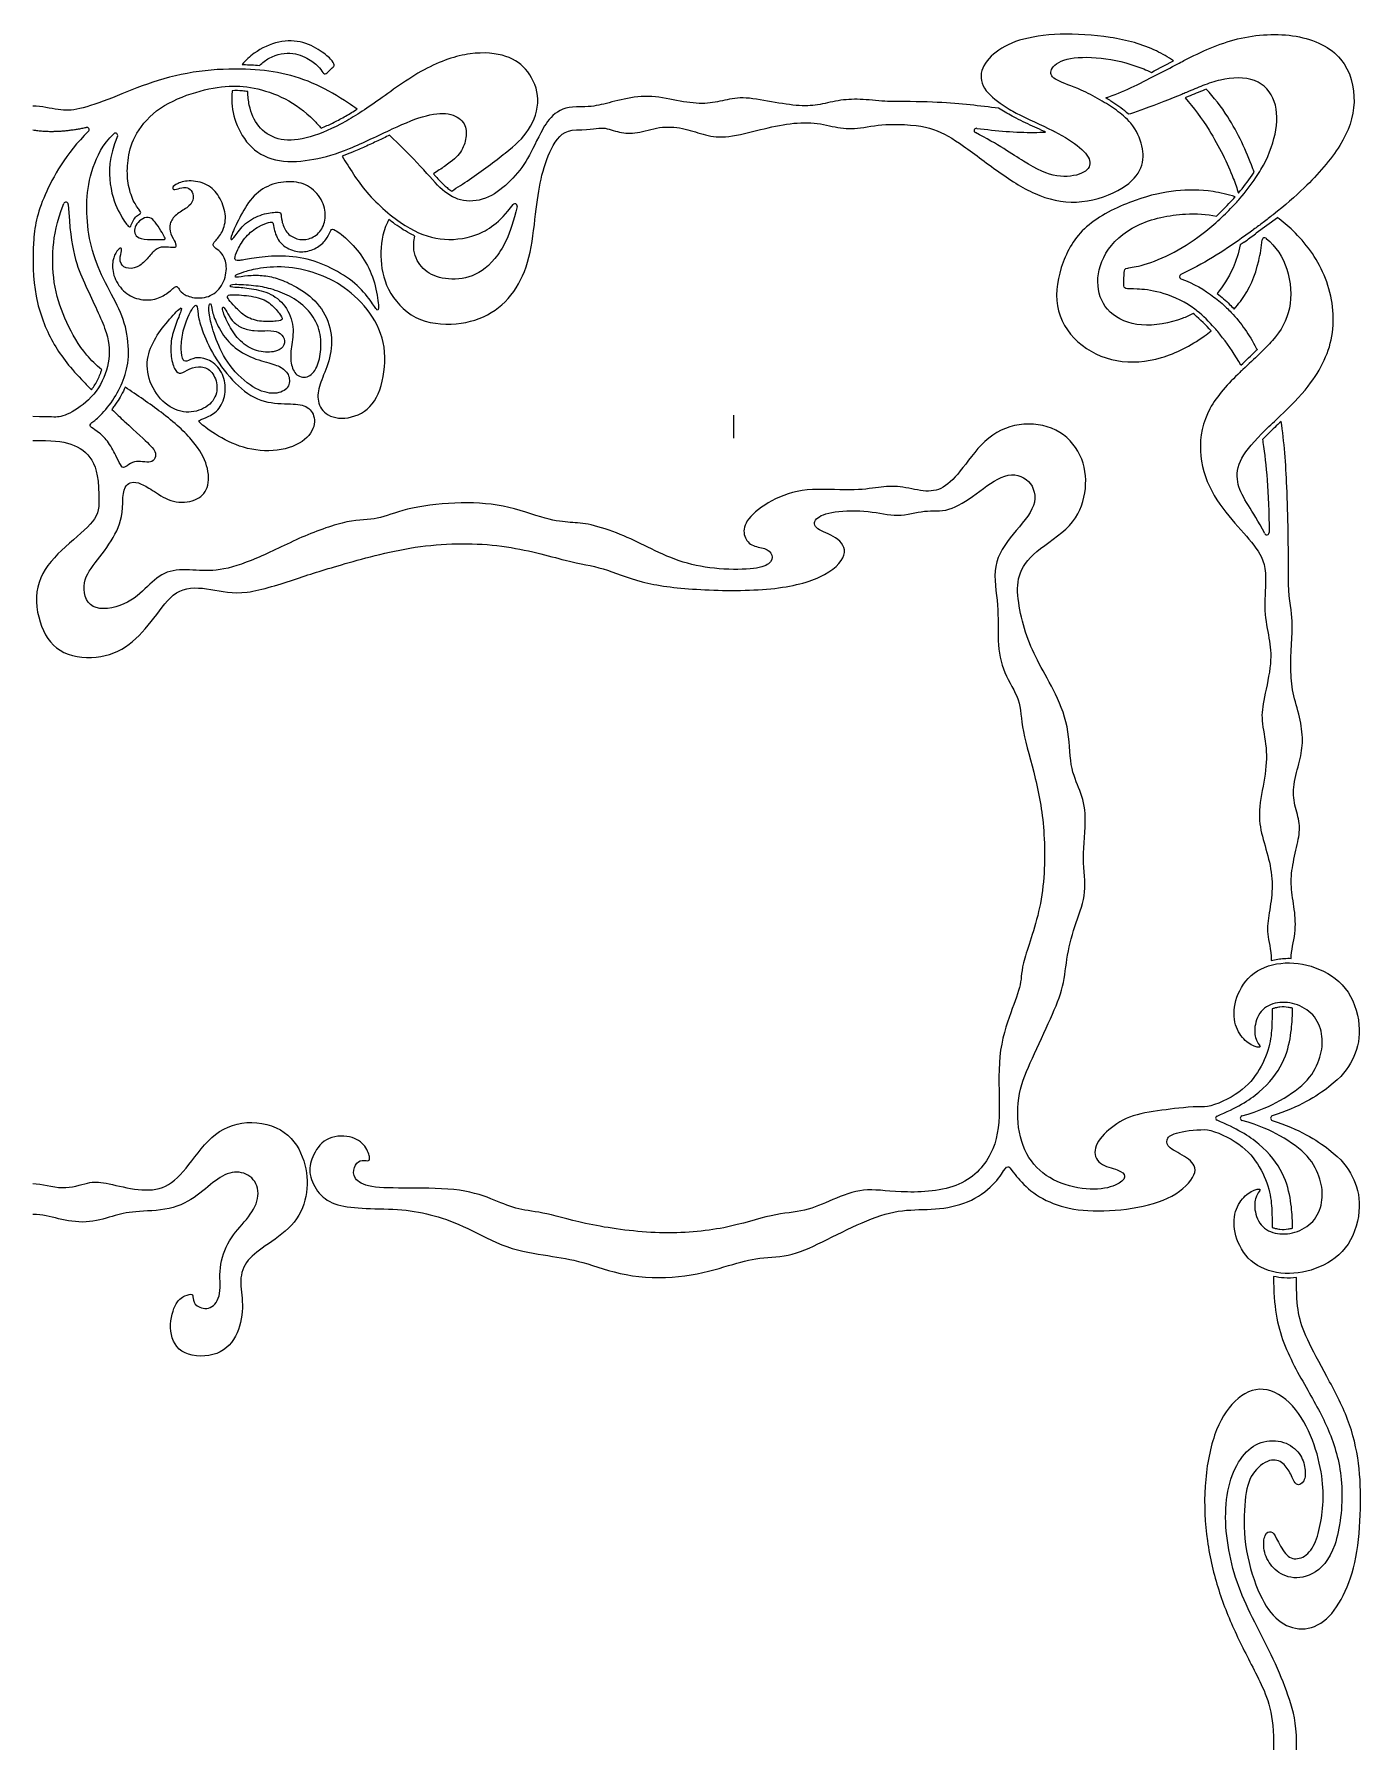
# Model space of a CAD drawing. Header units: millimetres. Extents: x -119 to 118, y -103 to 89.
# Drawn here: x -60.8 to -2.9, y 14.6 to 89.1 of the extents above; entities that cross this region are included whole.
import ezdxf

# ---------------------------------------------------------------- set-up
doc = ezdxf.new("R2010")
doc.units = ezdxf.units.MM
doc.header["$MEASUREMENT"] = 0
doc.layers.add('Layer 03', color=5, linetype='Continuous')

msp = doc.modelspace()

# ---------------------------------------------------------------- linework, layer by layer
at = {"layer": 'Layer 03'}
for p, q in [((-9.603, 86.715), (-9.681, 86.685)), ((-18.297, 85.672), (-18.668, 85.89)), ((-12.988, 85.621), (-13.079, 85.701)), ((-7.596, 82.97), (-7.511, 83.098)), ((-9.158, 81.18), (-9.058, 81.275)), ((-6.495, 81.108), (-7.415, 80.432)), ((-7.947, 80.048), (-8.114, 79.93)), ((-10.118, 76.881), (-10.177, 76.929)), ((-7.376, 75.35), (-7.418, 75.31)), ((-30.225, 71.495), (-30.225, 72.495)), ((-6.718, 46.59), (-6.724, 46.393)), ((-5.839, 46.393), (-5.839, 46.62)), ((-6.724, 37.255), (-6.718, 37.058)), ((-5.839, 37.027), (-5.839, 37.255)), ((-6.661, 34.916), (-6.661, 34.902))]:
    msp.add_line(p, q, dxfattribs=at)
for points in [[(-11.991, 87.449), (-11.867, 87.514), (-11.031, 87.953)], [(-6.874, 71.706), (-7.04, 71.541), (-7.144, 71.436)]]:
    msp.add_lwpolyline(points, dxfattribs=at)
for centre, radius, start, end in [((0.083, 62.151), 26.405, 111.7015, 113.36071), ((-16.826, 81.271), 5.801, 49.77272, 58.0975), ((-58.46, 84.951), 0.1, 314.74376, 101.73445), ((-19.631, 84.91), 0.1, 82.62945, 242.99992), ((-57.208, 84.702), 0.1, 336.72344, 132.92902), ((-14.836, 87.86), 8.736, 319.44777, 325.96352), ((-10.411, 75.355), 6.982, 70.92949, 70.9977), ((-59.366, 81.685), 0.1, 2.76754, 157.81726), ((-39.773, 81.622), 0.1, 347.20319, 143.0638), ((-16.984, 89.656), 11.536, 313.40228, 317.61187), ((-16.549, 89.28), 11.161, 318.92187, 318.96567), ((-26.914, 106.885), 32.863, 305.25138, 306.31984), ((-32.683, 114.81), 42.665, 306.25847, 306.31652), ((-7.057, 80.14), 0.1, 49.77742, 174.07816), ((-10.675, 78.541), 0.1, 114.497, 249.95252), ((-13.829, 72.357), 5.851, 40.63277, 50.64532), ((-117.998, 192.273), 160.96, 313.06369, 313.3932), ((-6.958, 67.369), 0.1, 206.40482, 0.27905), ((-9.091, 41.824), 0.1, 112.49251, 247.50749), ((-8.015, 41.824), 0.1, 106.20265, 253.79735), ((-6.692, 41.824), 0.1, 108.16707, 251.83293)]:
    msp.add_arc(centre, radius, start, end, dxfattribs=at)
for points, knots in [([(-50.923, 87.753), (-50.794, 87.879), (-50.312, 88.236), (-49.416, 88.369), (-48.639, 87.973), (-48.26, 87.634), (-48.128, 87.354), (-47.971, 87.403), (-47.781, 87.634), (-47.632, 87.725), (-47.698, 87.915), (-48.106, 88.324), (-48.99, 88.824), (-50.073, 88.874), (-51.074, 88.393), (-51.527, 87.975), (-51.671, 87.792)], [29.672257, 29.672257, 29.672257, 29.672257, 30.236923, 31.551572, 32.866221, 34.18087, 35.495519, 36.810168, 38.124816, 39.439465, 40.754114, 42.068763, 43.383412, 44.698061, 46.01271, 46.85258, 46.85258, 46.85258, 46.85258]), ([(-11.031, 87.953), (-11.268, 88.114), (-12.094, 88.598), (-13.746, 89.047), (-16.064, 89.178), (-17.862, 88.907), (-18.969, 88.287), (-19.565, 87.418), (-19.297, 86.601), (-18.576, 86.068), (-18.196, 85.844)], [107.433226, 107.433226, 107.433226, 107.433226, 108.234319, 110.11659, 111.998861, 113.881133, 115.763404, 117.645676, 119.527947, 121.030441, 121.030441, 121.030441, 121.030441]), ([(-10.847, 87.823), (-10.756, 87.871), (-9.89, 88.319), (-8.319, 89.055), (-5.567, 89.219), (-3.477, 88.213), (-2.956, 86.109), (-3.605, 84.271), (-5.075, 82.592), (-6.165, 81.647), (-6.679, 81.241)], [41.220294, 41.220294, 41.220294, 41.220294, 41.530942, 44.180959, 46.830976, 49.480993, 52.13101, 54.781028, 57.431045, 59.167046, 59.167046, 59.167046, 59.167046]), ([(-42.53, 82.273), (-42.288, 82.432), (-41.501, 82.927), (-40.073, 84.008), (-39.105, 84.85), (-38.589, 86.308), (-39.162, 87.569), (-40.054, 88.233), (-41.651, 88.396), (-43.715, 87.725), (-45.926, 86.071), (-47.369, 85.144), (-48.949, 84.484), (-50.17, 84.451), (-51.034, 85.054), (-51.354, 85.818), (-51.432, 86.41), (-51.428, 86.612)], [3.311669, 3.311669, 3.311669, 3.311669, 3.965094, 5.279743, 6.594391, 7.90904, 9.223689, 10.538338, 11.852987, 13.167636, 14.482285, 15.796933, 17.111582, 18.426231, 19.74088, 21.055529, 21.731612, 21.731612, 21.731612, 21.731612]), ([(-14.238, 86.254), (-14.508, 86.411), (-15.195, 86.768), (-16.255, 87.11), (-16.505, 87.485), (-15.982, 88.063), (-14.442, 88.169), (-13.023, 87.88), (-12.216, 87.559), (-11.991, 87.449)], [96.043494, 96.043494, 96.043494, 96.043494, 97.199269, 98.89559, 100.59191, 102.288231, 103.984552, 105.680872, 106.34797, 106.34797, 106.34797, 106.34797]), ([(-46.662, 85.847), (-46.79, 85.937), (-47.374, 86.333), (-48.403, 86.963), (-49.953, 87.454), (-51.425, 87.628), (-53.573, 87.565), (-55.632, 87.063), (-57.382, 86.306), (-58.889, 85.789), (-59.629, 85.771), (-60.438, 85.979), (-60.809, 85.979)], [555.765636, 555.765636, 555.765636, 555.765636, 556.197978, 557.767299, 559.33662, 560.905941, 562.475262, 564.044583, 565.613904, 567.183225, 568.752546, 570.321867, 570.321867, 570.321867, 570.321867]), ([(-51.671, 87.792), (-51.655, 87.792), (-51.405, 87.786), (-51.155, 87.774), (-50.923, 87.753)], [46.85258, 46.85258, 46.85258, 46.85258, 46.9017664, 47.6023913, 47.6023913, 47.6023913, 47.6023913]), ([(-13.985, 86.337), (-13.62, 86.461), (-12.919, 86.749), (-12.151, 87.14), (-11.774, 87.337)], [37.509608, 37.509608, 37.509608, 37.509608, 38.880925, 40.167657, 40.167657, 40.167657, 40.167657]), ([(-7.43, 82.859), (-7.353, 82.974), (-6.961, 83.598), (-6.499, 84.772), (-6.482, 86.253), (-7.359, 87.277), (-8.773, 87.213), (-9.497, 86.971), (-9.753, 86.871)], [25.185675, 25.185675, 25.185675, 25.185675, 25.574627, 27.279602, 28.984577, 30.689553, 32.394528, 33.297242, 33.297242, 33.297242, 33.297242]), ([(-57.116, 84.662), (-57.507, 83.754), (-57.507, 82.362), (-57.005, 81.202), (-56.59, 80.626), (-56.522, 80.772), (-56.421, 81.053), (-56.236, 81.227), (-56.067, 81.295), (-56.146, 81.418), (-56.483, 81.885), (-56.702, 82.711), (-56.696, 83.582), (-56.463, 84.621), (-55.528, 85.85), (-53.882, 86.591), (-52.351, 86.893), (-51.208, 86.837), (-49.765, 86.361), (-48.84, 85.685), (-48.334, 85.141), (-48.227, 85.019)], [530.891891, 530.891891, 530.891891, 530.891891, 532.010397, 533.283112, 534.555828, 535.828544, 537.101259, 538.373975, 539.646691, 540.919406, 542.192122, 543.464838, 544.737553, 546.010269, 547.282984, 548.5557, 549.828416, 551.101131, 552.373847, 553.646563, 553.991648, 553.991648, 553.991648, 553.991648]), ([(-52.114, 86.652), (-52.124, 86.564), (-52.155, 86.103), (-52.035, 85.291), (-51.356, 84.081), (-50.095, 83.477), (-48.537, 83.614), (-47.093, 84.03), (-45.025, 85.052), (-43.58, 85.654), (-42.486, 85.7), (-41.902, 85.225), (-41.866, 84.614), (-42.094, 83.947), (-42.551, 83.541), (-43.151, 83.142), (-43.328, 83.02)], [-14.373705, -14.373705, -14.373705, -14.373705, -14.062114, -12.747465, -11.432816, -10.118167, -8.803518, -7.48887, -6.174221, -4.859572, -3.544923, -2.230274, -0.915625, 0.399024, 1.713672, 2.21531, 2.21531, 2.21531, 2.21531]), ([(-51.428, 86.612), (-51.506, 86.624), (-51.733, 86.652), (-51.963, 86.657), (-52.114, 86.652)], [21.7316119, 21.7316119, 21.7316119, 21.7316119, 21.9677003, 22.4195784, 22.4195784, 22.4195784, 22.4195784]), ([(-10.672, 86.489), (-11.159, 86.286), (-11.901, 85.991), (-12.765, 85.695), (-12.988, 85.621)], [34.314681, 34.314681, 34.314681, 34.314681, 35.804478, 36.308227, 36.308227, 36.308227, 36.308227]), ([(-9.753, 86.871), (-9.981, 86.783), (-10.275, 86.656), (-10.601, 86.519), (-10.672, 86.489)], [33.297242, 33.297242, 33.297242, 33.297242, 34.099503, 34.314681, 34.314681, 34.314681, 34.314681]), ([(-7.511, 83.098), (-7.533, 83.159), (-7.809, 83.919), (-8.476, 85.372), (-9.27, 86.361), (-9.603, 86.715)], [33.962052, 33.962052, 33.962052, 33.962052, 34.129177, 36.011448, 37.268255, 37.268255, 37.268255, 37.268255]), ([(-48.227, 85.019), (-48.06, 85.087), (-47.72, 85.239), (-47.215, 85.505), (-46.864, 85.718), (-46.679, 85.836), (-46.662, 85.847)], [553.991648, 553.991648, 553.991648, 553.991648, 554.534815, 555.106812, 555.703852, 555.765636, 555.765636, 555.765636, 555.765636]), ([(-37.086, 85.943), (-38.015, 85.943), (-38.735, 84.711), (-39.25, 83.51), (-40.048, 82.595), (-41.03, 81.847), (-42.195, 81.783), (-43.042, 82.348), (-43.841, 83.33), (-44.826, 84.317), (-45.248, 84.705)], [156.433377, 156.433377, 156.433377, 156.433377, 158.002698, 159.572019, 161.14134, 162.710661, 164.279982, 165.849302, 167.418623, 168.644326, 168.644326, 168.644326, 168.644326]), ([(-18.668, 85.89), (-19.072, 85.933), (-20.297, 86.093), (-21.701, 86.183), (-23.41, 86.183)], [138.55569, 138.55569, 138.55569, 138.55569, 139.884017, 142.534034, 142.534034, 142.534034, 142.534034]), ([(-18.196, 85.844), (-18.1, 85.788), (-17.505, 85.456), (-16.769, 85.15), (-16.253, 84.887), (-16.226, 84.873)], [121.030441, 121.030441, 121.030441, 121.030441, 121.410218, 123.29249, 123.399589, 123.399589, 123.399589, 123.399589]), ([(-13.21, 85.55), (-13.407, 85.72), (-13.745, 85.956), (-14.112, 86.181), (-14.238, 86.254)], [94.441213, 94.441213, 94.441213, 94.441213, 95.502948, 96.043494, 96.043494, 96.043494, 96.043494]), ([(-10.525, 86.334), (-10.147, 85.921), (-9.298, 84.75), (-8.561, 83.254), (-8.259, 82.391), (-8.198, 82.18)], [38.285132, 38.285132, 38.285132, 38.285132, 39.507594, 41.203915, 41.758734, 41.758734, 41.758734, 41.758734]), ([(-45.278, 81.035), (-45.3, 80.993), (-45.569, 80.454), (-45.694, 79.435), (-45.454, 77.987), (-44.224, 76.555), (-42.273, 76.37), (-40.729, 76.865), (-39.633, 77.982), (-39.051, 79.516), (-38.845, 81.599), (-38.637, 82.954), (-38.157, 84.352), (-37.605, 84.943), (-37.086, 84.943)], [49.904364, 49.904364, 49.904364, 49.904364, 50.017246, 51.331895, 52.646543, 53.961192, 55.275841, 56.59049, 57.905139, 59.219788, 60.534437, 61.849085, 63.163734, 64.478383, 64.478383, 64.478383, 64.478383]), ([(-23.41, 85.183), (-22.45, 85.183), (-21.452, 85.048), (-20.292, 84.34), (-18.521, 82.976), (-16.896, 81.957), (-15.046, 81.638), (-13.086, 82.356), (-12.336, 83.293), (-12.329, 84.222), (-12.699, 85.056), (-13.093, 85.448), (-13.21, 85.55)], [78.539742, 78.539742, 78.539742, 78.539742, 80.236062, 81.932383, 83.628704, 85.325024, 87.021345, 88.717666, 90.413986, 92.110307, 93.806628, 94.441213, 94.441213, 94.441213, 94.441213]), ([(-19.618, 85.009), (-18.774, 84.9), (-17.683, 84.811), (-16.781, 84.836), (-16.619, 84.845)], [134.581499, 134.581499, 134.581499, 134.581499, 135.943797, 136.253946, 136.253946, 136.253946, 136.253946]), ([(-16.619, 84.845), (-16.672, 84.87), (-16.859, 84.958), (-17.319, 85.17), (-17.831, 85.41), (-18.196, 85.612), (-18.297, 85.672)], [136.253946, 136.253946, 136.253946, 136.253946, 136.429961, 136.873299, 137.77418, 138.125275, 138.125275, 138.125275, 138.125275]), ([(-58.389, 84.88), (-59.378, 83.9), (-60.548, 81.788), (-60.839, 80.156), (-60.796, 77.593), (-59.982, 75.59), (-59.167, 74.533), (-58.41, 73.76), (-58.256, 73.606)], [64.43345, 64.43345, 64.43345, 64.43345, 65.53909, 66.738372, 67.937654, 69.136937, 70.336219, 70.628099, 70.628099, 70.628099, 70.628099]), ([(-57.37, 72.748), (-57.177, 72.565), (-56.377, 71.818), (-55.587, 71.105), (-55.429, 70.856), (-55.481, 70.529), (-55.734, 70.414), (-56.125, 70.485), (-56.47, 70.47), (-56.785, 70.206), (-56.948, 70.201), (-57.126, 70.617), (-57.507, 71.338), (-57.913, 71.745), (-58.304, 71.973), (-58.355, 72.105), (-57.984, 72.329), (-57.287, 73.129), (-56.834, 74.014), (-56.583, 74.981), (-56.704, 76.392), (-57.252, 77.56), (-58.032, 78.981), (-58.414, 80.358), (-58.501, 81.897), (-58.306, 83.134), (-57.776, 84.311), (-57.276, 84.775)], [501.678996, 501.678996, 501.678996, 501.678996, 502.042126, 503.241409, 504.440691, 505.639973, 506.839256, 508.038538, 509.23782, 510.437103, 511.636385, 512.835667, 514.03495, 515.234232, 516.433514, 517.632797, 518.832079, 520.031361, 521.230644, 522.429926, 523.629208, 524.828491, 526.027773, 527.227055, 528.426338, 529.62562, 530.61926, 530.61926, 530.61926, 530.61926]), ([(-45.248, 84.705), (-45.418, 84.626), (-45.773, 84.457), (-46.311, 84.206), (-46.829, 83.976), (-47.165, 83.845), (-47.317, 83.791)], [32.726921, 32.726921, 32.726921, 32.726921, 33.287699, 33.908538, 34.505932, 34.98947, 34.98947, 34.98947, 34.98947]), ([(-16.226, 84.873), (-15.771, 84.639), (-15.006, 84.149), (-14.536, 83.505), (-14.905, 82.996), (-16.099, 82.805), (-17.351, 83.377), (-18.684, 84.315), (-19.676, 84.821)], [123.399589, 123.399589, 123.399589, 123.399589, 125.174761, 127.057033, 128.939304, 130.821576, 132.703847, 134.3016, 134.3016, 134.3016, 134.3016]), ([(-47.317, 83.791), (-46.989, 83.281), (-46.34, 82.152), (-44.489, 80.594), (-43.071, 80.087), (-41.527, 80.201), (-40.462, 80.873), (-39.853, 81.683)], [34.98947, 34.98947, 34.98947, 34.98947, 36.164809, 37.437525, 38.710241, 39.982956, 41.092642, 41.092642, 41.092642, 41.092642]), ([(-43.328, 83.02), (-43.295, 82.983), (-43.203, 82.881), (-43.061, 82.727), (-42.898, 82.564), (-42.739, 82.423), (-42.614, 82.329), (-42.544, 82.283), (-42.53, 82.273)], [2.21531, 2.21531, 2.21531, 2.21531, 2.36532, 2.625334, 2.843102, 3.05953, 3.260449, 3.311669, 3.311669, 3.311669, 3.311669]), ([(-8.336, 82.021), (-8.664, 82.123), (-9.597, 82.338), (-10.911, 82.333), (-12.583, 81.994), (-14.941, 80.897), (-15.957, 79.225), (-16.316, 77.205), (-15.34, 75.564), (-13.537, 74.702), (-11.543, 74.875), (-10.18, 75.57), (-9.486, 76.09), (-9.388, 76.167)], [-25.013989, -25.013989, -25.013989, -25.013989, -24.001564, -22.119293, -20.237022, -18.35475, -16.472479, -14.590207, -12.707936, -10.825664, -8.943393, -7.061122, -6.748177, -6.748177, -6.748177, -6.748177]), ([(-59.266, 81.69), (-59.168, 79.659), (-58.566, 78.19), (-57.519, 76.142), (-57.408, 74.977), (-57.851, 73.616), (-58.895, 72.682), (-59.755, 72.349), (-59.972, 72.431), (-60.809, 72.431)], [20.985604, 20.985604, 20.985604, 20.985604, 22.637648, 24.40315, 26.168652, 27.934154, 29.699656, 31.465157, 33.230659, 33.230659, 33.230659, 33.230659]), ([(-57.807, 74.477), (-58.052, 74.683), (-58.667, 75.278), (-59.381, 76.535), (-59.921, 78.036), (-59.986, 79.72), (-59.793, 80.902), (-59.458, 81.723)], [14.58342, 14.58342, 14.58342, 14.58342, 15.328757, 16.72228, 18.115804, 19.509327, 20.714991, 20.714991, 20.714991, 20.714991]), ([(-39.675, 81.6), (-39.965, 80.325), (-40.7, 79.076), (-41.746, 78.42), (-43.021, 78.396), (-43.831, 78.837), (-44.224, 79.518), (-44.189, 80.097), (-44.144, 80.311)], [41.36467, 41.36467, 41.36467, 41.36467, 42.542687, 43.857336, 45.171985, 46.486634, 47.801283, 48.556181, 48.556181, 48.556181, 48.556181]), ([(-10.177, 76.929), (-10.324, 76.849), (-10.968, 76.555), (-12.526, 76.257), (-13.94, 76.906), (-14.461, 78.086), (-14.164, 79.586), (-12.76, 80.905), (-10.698, 81.344), (-9.58, 81.259), (-9.158, 81.18)], [-38.072979, -38.072979, -38.072979, -38.072979, -37.521463, -35.825142, -34.128822, -32.432501, -30.73618, -29.039859, -27.343539, -26.214238, -26.214238, -26.214238, -26.214238]), ([(-8.92, 81.129), (-8.714, 81.324), (-8.45, 81.593), (-8.195, 81.878), (-8.135, 81.947)], [88.801963, 88.801963, 88.801963, 88.801963, 89.608988, 89.859307, 89.859307, 89.859307, 89.859307]), ([(-44.144, 80.311), (-44.186, 80.331), (-44.357, 80.415), (-44.649, 80.584), (-44.983, 80.81), (-45.189, 80.966), (-45.278, 81.035)], [48.556181, 48.556181, 48.556181, 48.556181, 48.694992, 49.128617, 49.56639, 49.904364, 49.904364, 49.904364, 49.904364]), ([(-9.993, 77.037), (-10.064, 77.094), (-10.599, 77.498), (-11.69, 77.924), (-12.693, 78.013), (-13.194, 77.997), (-13.194, 78.142), (-13.194, 78.805), (-13.137, 78.927), (-12.426, 78.979), (-10.995, 79.553), (-9.828, 80.323), (-9.149, 80.913), (-8.92, 81.129)], [72.297462, 72.297462, 72.297462, 72.297462, 72.559237, 74.264212, 75.969187, 77.674162, 79.379137, 81.084113, 82.789088, 84.494063, 86.199038, 87.904013, 88.801963, 88.801963, 88.801963, 88.801963]), ([(-7.533, 80.593), (-7.545, 80.585), (-7.714, 80.461), (-7.891, 80.333), (-8.062, 80.211)], [60.0483694, 60.0483694, 60.0483694, 60.0483694, 60.0810618, 60.5257815, 60.5257815, 60.5257815, 60.5257815]), ([(-6.372, 72.462), (-5.955, 72.861), (-4.831, 73.978), (-3.83, 76.043), (-4.284, 78.722), (-5.491, 80.304), (-6.266, 80.949), (-6.504, 81.12)], [75.448526, 75.448526, 75.448526, 75.448526, 76.668358, 78.550629, 80.4329, 82.315172, 83.120142, 83.120142, 83.120142, 83.120142]), ([(-8.114, 79.93), (-8.19, 79.576), (-8.461, 78.731), (-8.864, 78.109), (-9.129, 77.8)], [0.849458, 0.849458, 0.849458, 0.849458, 1.746047, 3.052498, 3.052498, 3.052498, 3.052498]), ([(-8.376, 77.124), (-8.281, 77.234), (-7.752, 77.893), (-7.357, 78.824), (-7.189, 79.835), (-7.157, 80.15)], [4.034077, 4.034077, 4.034077, 4.034077, 4.419327, 6.301598, 7.139124, 7.139124, 7.139124, 7.139124]), ([(-6.993, 80.216), (-6.99, 80.214), (-6.563, 79.852), (-5.945, 78.953), (-5.83, 77.062), (-6.434, 76.007), (-7.074, 75.363), (-7.28, 75.166)], [7.35607, 7.35607, 7.35607, 7.35607, 7.366744, 9.063064, 10.759385, 12.455705, 13.188845, 13.188845, 13.188845, 13.188845]), ([(-9.263, 77.65), (-9.066, 77.5), (-8.805, 77.274), (-8.577, 77.044), (-8.51, 76.974)], [64.67096, 64.67096, 64.67096, 64.67096, 65.573931, 65.971514, 65.971514, 65.971514, 65.971514]), ([(-8.51, 76.974), (-8.065, 76.505), (-7.723, 75.994), (-7.39, 75.375), (-7.376, 75.35)], [65.971514, 65.971514, 65.971514, 65.971514, 68.612364, 68.722064, 68.722064, 68.722064, 68.722064]), ([(-8.093, 74.676), (-8.332, 75.12), (-8.717, 75.672), (-9.115, 76.159), (-9.232, 76.293)], [69.70981, 69.70981, 69.70981, 69.70981, 70.854262, 71.320496, 71.320496, 71.320496, 71.320496]), ([(-58.256, 73.606), (-58.239, 73.626), (-58.172, 73.714), (-58.016, 73.949), (-57.889, 74.226), (-57.82, 74.432), (-57.807, 74.477)], [70.6280992, 70.6280992, 70.6280992, 70.6280992, 70.7069483, 70.9609101, 71.473934, 71.6142466, 71.6142466, 71.6142466, 71.6142466]), ([(-7.997, 74.492), (-8.042, 74.449), (-8.597, 73.921), (-9.62, 72.833), (-10.012, 70.922), (-9.461, 69.122), (-8.315, 67.719), (-7.356, 66.701), (-7.012, 66.005), (-7.012, 65.383)], [14.001077, 14.001077, 14.001077, 14.001077, 14.152026, 15.848347, 17.544667, 19.240988, 20.937309, 22.633629, 24.32995, 24.32995, 24.32995, 24.32995]), ([(-56.78, 73.716), (-56.833, 73.596), (-56.946, 73.371), (-57.114, 73.097), (-57.257, 72.895), (-57.334, 72.793), (-57.37, 72.748)], [500.542683, 500.542683, 500.542683, 500.542683, 500.933987, 501.297353, 501.505326, 501.678996, 501.678996, 501.678996, 501.678996]), ([(-56.89, 68.672), (-56.89, 69.333), (-56.55, 69.632), (-56.098, 69.529), (-55.552, 69.197), (-54.717, 68.634), (-53.668, 68.72), (-53.105, 69.265), (-53.139, 70.288), (-53.702, 71.32), (-55.012, 72.533), (-56.273, 73.366), (-56.78, 73.716)], [486.84849, 486.84849, 486.84849, 486.84849, 488.242013, 489.635536, 491.02906, 492.422583, 493.816106, 495.20963, 496.603153, 497.996677, 499.3902, 500.542683, 500.542683, 500.542683, 500.542683]), ([(-7.182, 71.682), (-7.128, 71.736), (-6.884, 71.979), (-6.599, 72.245), (-6.372, 72.462)], [74.5879352, 74.5879352, 74.5879352, 74.5879352, 74.7860863, 75.448526, 75.448526, 75.448526, 75.448526]), ([(-7.047, 67.325), (-7.32, 67.874), (-7.876, 68.706), (-8.267, 69.438), (-8.293, 70.413), (-7.643, 71.217), (-7.182, 71.682)], [67.606155, 67.606155, 67.606155, 67.606155, 69.139272, 71.021543, 72.903815, 74.587935, 74.587935, 74.587935, 74.587935]), ([(-6.012, 65.383), (-6.012, 66.757), (-6.04, 69.126), (-6.195, 71.354), (-6.333, 72.224)], [59.099229, 59.099229, 59.099229, 59.099229, 62.137661, 64.522099, 64.522099, 64.522099, 64.522099]), ([(-7.144, 71.436), (-7.137, 71.393), (-6.985, 70.378), (-6.866, 69.194), (-6.858, 67.37)], [65.687889, 65.687889, 65.687889, 65.687889, 65.758361, 67.337594, 67.337594, 67.337594, 67.337594]), ([(-7.012, 65.383), (-7.012, 64.862), (-7.108, 63.934), (-6.841, 62.732), (-6.718, 61.766), (-7.096, 60.053), (-7.234, 59.225), (-6.925, 57.989), (-7.017, 56.703), (-7.366, 55.17), (-7.181, 54.15), (-6.805, 52.982), (-6.676, 51.84), (-6.86, 50.754), (-6.997, 49.865), (-6.77, 49.215), (-6.763, 48.707)], [24.32995, 24.32995, 24.32995, 24.32995, 25.544099, 26.758248, 27.972396, 29.186545, 30.400694, 31.614843, 32.828992, 34.04314, 35.257289, 36.471438, 37.685587, 38.899736, 40.113884, 41.328033, 41.328033, 41.328033, 41.328033]), ([(-8.043, 41.92), (-7.26, 42.147), (-6.279, 42.595), (-5.059, 43.464), (-4.583, 44.505), (-4.479, 45.388), (-4.797, 46.301), (-5.608, 46.834), (-6.511, 46.933), (-7.292, 46.572), (-7.555, 45.666), (-7.388, 45.109), (-7.173, 44.919), (-7.404, 44.895), (-7.984, 45.205), (-8.429, 45.952), (-8.381, 47.088), (-7.626, 48.272), (-6.18, 48.717), (-4.622, 48.423), (-3.271, 47.47), (-2.771, 45.602), (-3.168, 44.323), (-3.927, 43.301), (-5.555, 42.302), (-6.723, 41.919)], [-28.274318, -28.274318, -28.274318, -28.274318, -27.189169, -25.953298, -24.717427, -23.481555, -22.245684, -21.009813, -19.773941, -18.53807, -17.302199, -16.066327, -14.830456, -13.594585, -12.358713, -11.122842, -9.88697, -8.651099, -7.415228, -6.179356, -4.943485, -3.707614, -2.471742, -1.235871, -0.096313, -0.096313, -0.096313, -0.096313]), ([(-6.763, 48.707), (-6.577, 48.754), (-6.288, 48.796), (-5.997, 48.799), (-5.898, 48.796)], [41.3280329, 41.3280329, 41.3280329, 41.3280329, 41.9018044, 42.2003331, 42.2003331, 42.2003331, 42.2003331]), ([(-6.724, 46.393), (-6.727, 46.282), (-6.725, 45.884), (-6.804, 44.949), (-7.307, 43.785), (-8.185, 42.81), (-9.371, 42.324), (-9.676, 42.324)], [378.986516, 378.986516, 378.986516, 378.986516, 379.848151, 380.784361, 381.720572, 382.656782, 383.592992, 383.592992, 383.592992, 383.592992]), ([(-9.13, 41.916), (-8.283, 42.267), (-7.133, 42.953), (-6.166, 44.243), (-5.882, 45.482), (-5.845, 46.184), (-5.839, 46.361), (-5.839, 46.393)], [372.976797, 372.976797, 372.976797, 372.976797, 373.837853, 374.774063, 375.710274, 376.646484, 376.923567, 376.923567, 376.923567, 376.923567]), ([(-5.839, 46.62), (-5.9, 46.637), (-6.08, 46.674), (-6.335, 46.682), (-6.567, 46.642), (-6.676, 46.606), (-6.718, 46.59)], [377.5820196, 377.5820196, 377.5820196, 377.5820196, 377.771781, 378.1320473, 378.3427269, 378.4764194, 378.4764194, 378.4764194, 378.4764194]), ([(-5.839, 37.255), (-5.839, 37.287), (-5.845, 37.463), (-5.882, 38.165), (-6.166, 39.404), (-7.133, 40.694), (-8.283, 41.38), (-9.13, 41.731)], [368.794382, 368.794382, 368.794382, 368.794382, 369.071466, 370.007676, 370.943886, 371.880096, 372.741152, 372.741152, 372.741152, 372.741152]), ([(-6.723, 41.729), (-5.555, 41.345), (-3.927, 40.346), (-3.168, 39.324), (-2.771, 38.045), (-3.271, 36.177), (-4.622, 35.224), (-6.18, 34.93), (-7.626, 35.375), (-8.381, 36.559), (-8.429, 37.695), (-7.984, 38.442), (-7.404, 38.752), (-7.173, 38.728), (-7.388, 38.538), (-7.555, 37.981), (-7.292, 37.075), (-6.511, 36.714), (-5.608, 36.813), (-4.797, 37.346), (-4.479, 38.26), (-4.583, 39.142), (-5.059, 40.183), (-6.279, 41.052), (-7.26, 41.5), (-8.043, 41.728)], [0.096313, 0.096313, 0.096313, 0.096313, 1.235871, 2.471742, 3.707614, 4.943485, 6.179356, 7.415228, 8.651099, 9.88697, 11.122842, 12.358713, 13.594585, 14.830456, 16.066327, 17.302199, 18.53807, 19.773941, 21.009813, 22.245684, 23.481555, 24.717427, 25.953298, 27.189169, 28.274318, 28.274318, 28.274318, 28.274318]), ([(-9.676, 41.324), (-9.371, 41.324), (-8.185, 40.837), (-7.307, 39.862), (-6.804, 38.698), (-6.725, 37.763), (-6.727, 37.366), (-6.724, 37.255)], [1132.038163, 1132.038163, 1132.038163, 1132.038163, 1132.974373, 1133.910583, 1134.846793, 1135.783004, 1136.644639, 1136.644639, 1136.644639, 1136.644639]), ([(-6.718, 37.058), (-6.676, 37.041), (-6.567, 37.005), (-6.335, 36.965), (-6.08, 36.973), (-5.9, 37.01), (-5.839, 37.027)], [1137.1547974, 1137.1547974, 1137.1547974, 1137.1547974, 1137.2884628, 1137.4991425, 1137.8594087, 1138.0491814, 1138.0491814, 1138.0491814, 1138.0491814]), ([(-5.661, 14.613), (-5.661, 15.444), (-5.94, 16.452), (-6.542, 17.994), (-7.397, 19.653), (-8.16, 21.191), (-8.621, 22.772), (-8.816, 24.421), (-8.642, 25.959), (-8.058, 27.149), (-7.25, 27.779), (-6.16, 27.774), (-5.464, 27.203), (-5.254, 26.533), (-5.285, 25.935), (-5.687, 25.721), (-5.897, 26.297), (-6.219, 26.805), (-6.785, 27.029), (-7.679, 26.364), (-7.936, 25.286), (-8.002, 23.231), (-7.363, 21.09), (-6.612, 19.917), (-5.589, 19.41), (-4.425, 19.729), (-3.581, 20.931), (-3.002, 22.574), (-2.833, 24.827), (-2.893, 26.777), (-3.337, 28.683), (-4.355, 30.588), (-5.268, 32.276), (-5.614, 33.262), (-5.66, 34.14), (-5.661, 34.867)], [275.147256, 275.147256, 275.147256, 275.147256, 276.549962, 277.952668, 279.355375, 280.758081, 282.160787, 283.563493, 284.966199, 286.368905, 287.771611, 289.174317, 290.577024, 291.97973, 293.382436, 294.785142, 296.187848, 297.590554, 298.99326, 300.395967, 301.798673, 303.201379, 304.604085, 306.006791, 307.409497, 308.812203, 310.21491, 311.617616, 313.020322, 314.423028, 315.825734, 317.22844, 318.631146, 320.033853, 321.414107, 321.414107, 321.414107, 321.414107]), ([(-5.661, 34.867), (-5.839, 34.849), (-6.175, 34.84), (-6.508, 34.884), (-6.661, 34.916)], [321.414107, 321.414107, 321.414107, 321.414107, 321.95049, 322.419345, 322.419345, 322.419345, 322.419345])]:
    msp.add_open_spline(points, degree=3, knots=knots, dxfattribs=at)
for points, degree in [([(-11.774, 87.337), (-11.466, 87.497), (-11.155, 87.663), (-10.847, 87.823)], 3), ([(-23.41, 86.183), (-23.671, 86.183), (-24.502, 86.28), (-25.423, 86.286), (-26.378, 86.055), (-27.154, 85.947), (-28.398, 86.121), (-29.761, 86.406), (-30.624, 86.24), (-31.436, 86.046), (-32.537, 86.166), (-33.804, 86.476), (-35.033, 86.31), (-36.063, 86.008), (-36.535, 85.943), (-37.086, 85.943)], 3), ([(-13.76, 86.196), (-13.834, 86.243), (-13.909, 86.29), (-13.985, 86.337)], 3), ([(-10.387, 86.392), (-10.432, 86.373), (-10.478, 86.353), (-10.525, 86.334)], 3), ([(-60.809, 84.943), (-59.824, 84.77), (-58.48, 85.049)], 2), ([(-37.086, 84.943), (-36.412, 84.943), (-35.922, 85.116), (-35.214, 84.789), (-34.473, 84.767), (-33.464, 85.103), (-32.441, 85.052), (-31.564, 84.723), (-30.684, 84.55), (-29.202, 84.923), (-27.901, 85.229), (-26.683, 85.295), (-25.656, 85.005), (-24.753, 84.964), (-23.875, 85.183), (-23.41, 85.183)], 3), ([(-54.958, 77.809), (-55.085, 77.722), (-55.456, 77.511), (-56.2, 77.505), (-56.902, 77.859), (-57.344, 78.603), (-57.35, 79.264), (-57.147, 79.701), (-56.933, 79.836), (-56.939, 79.638), (-57.063, 79.186), (-56.788, 78.868), (-56.247, 78.9), (-55.815, 79.31), (-55.466, 79.747), (-55.139, 79.862), (-54.65, 79.789), (-54.561, 79.831), (-54.567, 79.997), (-54.823, 80.403), (-54.872, 80.848), (-54.592, 81.255), (-54.05, 81.54), (-53.774, 81.864), (-53.832, 82.266), (-54.059, 82.435), (-54.292, 82.44), (-54.654, 82.3), (-54.761, 82.406), (-54.54, 82.619), (-53.944, 82.773), (-53.081, 82.567), (-52.611, 81.971), (-52.334, 81.163), (-52.522, 80.445), (-52.894, 80.052), (-52.978, 79.918), (-52.862, 79.783), (-52.537, 79.579), (-52.305, 79.025), (-52.462, 78.19), (-53.035, 77.631), (-53.799, 77.571), (-54.335, 77.808), (-54.47, 78.069), (-54.549, 78.134), (-54.694, 78.032), (-54.831, 77.896), (-54.958, 77.809)], 3), ([(-8.13, 81.953), (-7.878, 82.242), (-7.639, 82.547), (-7.43, 82.859)], 3), ([(-51.786, 81.116), (-51.636, 81.404), (-51.278, 82.026), (-50.485, 82.6), (-49.496, 82.73), (-48.703, 82.53), (-48.097, 81.816), (-48.004, 81.061), (-48.237, 80.459), (-48.778, 80.132), (-49.296, 80.151), (-49.776, 80.431), (-49.972, 81), (-49.968, 81.336), (-50.089, 81.368), (-50.784, 81.303), (-51.591, 80.893), (-52.02, 80.23), (-52.197, 80.114), (-52.178, 80.296), (-51.936, 80.827), (-51.786, 81.116)], 3), ([(-8.464, 81.879), (-8.421, 81.926), (-8.378, 81.973), (-8.336, 82.021)], 3), ([(-8.135, 81.947), (-8.136, 81.95), (-8.137, 81.953), (-8.138, 81.956)], 3), ([(-6.679, 81.241), (-6.819, 81.132), (-6.964, 81.02), (-7.116, 80.904)], 3), ([(-55.365, 80.152), (-55.532, 80.152), (-56.035, 80.145), (-56.338, 80.306), (-56.399, 80.572), (-56.305, 80.836), (-56.03, 81.106), (-55.672, 81.139), (-55.484, 80.951), (-55.21, 80.521), (-55.032, 80.229), (-55.032, 80.148), (-55.198, 80.153), (-55.365, 80.152)], 3), ([(-51.264, 79.332), (-50.999, 79.375), (-50.302, 79.467), (-48.965, 79.401), (-47.788, 78.944), (-46.693, 78.267), (-46.022, 77.446), (-45.769, 76.986), (-45.69, 77.144), (-45.859, 78.292), (-46.306, 79.289), (-47.001, 80.128), (-47.696, 80.654), (-47.805, 80.606), (-47.92, 80.267), (-48.288, 79.838), (-48.886, 79.597), (-49.472, 79.621), (-50.137, 80.038), (-50.324, 80.769), (-50.324, 80.938), (-50.469, 80.914), (-50.941, 80.769), (-51.539, 80.31), (-51.907, 79.681), (-52.04, 79.27), (-51.895, 79.21), (-51.53, 79.289), (-51.264, 79.332)], 3), ([(-7.116, 80.904), (-7.249, 80.803), (-7.388, 80.7), (-7.533, 80.593)], 3), ([(-8.062, 80.211), (-8.848, 79.656), (-9.765, 79.066), (-10.716, 78.632)], 3), ([(-50.99, 78.884), (-50.689, 78.935), (-49.837, 79.027), (-48.42, 78.731), (-47.225, 78.138), (-46.012, 76.999), (-45.345, 75.517), (-45.53, 73.664), (-46.234, 72.525), (-47.568, 72.238), (-48.318, 72.729), (-48.429, 73.461), (-48.142, 74.211), (-47.725, 75.239), (-47.8, 76.48), (-48.441, 77.552), (-49.48, 78.199), (-50.161, 78.49), (-50.807, 78.61), (-51.44, 78.597), (-52.022, 78.499), (-52.005, 78.593), (-51.641, 78.726), (-51.291, 78.834), (-50.99, 78.884)], 3), ([(-10.709, 78.447), (-10.151, 78.244), (-9.671, 77.962), (-9.263, 77.65)], 3), ([(-51.981, 77.217), (-51.857, 77.087), (-51.538, 76.755), (-50.838, 76.545), (-50.104, 76.601), (-49.867, 76.643), (-50.017, 76.895), (-50.469, 77.437), (-51.117, 77.697), (-52.103, 77.761), (-52.359, 77.731), (-52.284, 77.539), (-52.106, 77.348), (-51.981, 77.217)], 3), ([(-50.428, 78), (-50.172, 77.928), (-49.587, 77.715), (-48.832, 77.184), (-48.289, 76.362), (-48.205, 75.455), (-48.345, 74.644), (-48.748, 74.085), (-49.346, 74.18), (-49.576, 74.745), (-49.559, 75.45), (-49.363, 76.334), (-49.753, 77.312), (-50.508, 77.88), (-51.419, 78.049), (-52.066, 78.089), (-52.269, 78.111), (-52.128, 78.218), (-51.119, 78.149), (-50.683, 78.073), (-50.428, 78)], 3), ([(-9.129, 77.8), (-8.93, 77.647), (-8.748, 77.488), (-8.581, 77.329)], 3), ([(-55.008, 76.485), (-55.22, 76.225), (-55.612, 75.686), (-55.935, 74.681), (-55.578, 73.495), (-54.721, 72.685), (-53.766, 72.553), (-52.921, 73.001), (-52.691, 73.737), (-52.973, 74.444), (-53.45, 74.657), (-53.985, 74.536), (-54.376, 74.26), (-54.611, 74.404), (-54.807, 75.013), (-54.796, 75.834), (-54.541, 76.559), (-54.286, 77.163), (-54.34, 77.248), (-54.795, 76.746), (-55.008, 76.485)], 3), ([(-54.046, 76.757), (-54.126, 76.566), (-54.304, 76.077), (-54.356, 75.342), (-54.273, 74.812), (-54.055, 74.844), (-53.621, 75.081), (-52.906, 74.844), (-52.44, 74.212), (-52.363, 73.395), (-52.702, 72.654), (-53.295, 72.354), (-53.608, 72.274), (-53.549, 72.157), (-52.639, 71.487), (-51.301, 70.906), (-49.722, 70.924), (-48.6, 71.579), (-48.447, 72.441), (-48.842, 72.944), (-49.614, 72.998), (-50.898, 73.016), (-51.984, 73.824), (-52.961, 75.068), (-53.481, 76.322), (-53.627, 76.933), (-53.633, 77.369), (-53.826, 77.218), (-53.966, 76.947), (-54.046, 76.757)], 3), ([(-52.856, 75.93), (-52.736, 75.59), (-52.407, 74.8), (-51.32, 73.679), (-50.321, 73.352), (-49.63, 73.618), (-49.57, 74.169), (-49.885, 74.587), (-50.442, 74.756), (-51.459, 75.035), (-52.313, 75.652), (-52.821, 76.5), (-53.015, 77.112), (-53.021, 77.396), (-53.148, 77.354), (-53.13, 76.839), (-52.977, 76.27), (-52.856, 75.93)], 3), ([(-52.236, 76.396), (-52.104, 76.154), (-51.791, 75.69), (-51.056, 75.246), (-50.262, 75.223), (-49.84, 75.445), (-49.795, 75.848), (-50.066, 76.142), (-50.518, 76.198), (-51.166, 76.157), (-51.723, 76.292), (-52.141, 76.609), (-52.367, 77.042), (-52.51, 77.26), (-52.581, 77.139), (-52.368, 76.638), (-52.236, 76.396)], 3), ([(-9.232, 76.293), (-9.478, 76.574), (-9.73, 76.826), (-9.993, 77.037)], 3), ([(-8.581, 77.329), (-8.511, 77.261), (-8.442, 77.192), (-8.376, 77.124)], 3), ([(-7.28, 75.166), (-7.508, 74.946), (-7.753, 74.723), (-7.997, 74.492)], 3), ([(-9.676, 42.324), (-10.38, 42.324), (-11.338, 42.188), (-12.868, 41.998), (-13.914, 41.35), (-14.593, 40.496), (-14.33, 39.774), (-13.378, 39.577), (-13.06, 39.303), (-13.356, 38.931), (-14.418, 38.624), (-15.983, 38.898), (-17.22, 39.708), (-17.866, 41.142), (-17.844, 42.971), (-17.233, 44.356), (-16.35, 46.26), (-15.791, 47.571), (-15.705, 48.924), (-15.293, 50.384), (-14.784, 51.675), (-15.038, 53.07), (-14.793, 55.087), (-15.088, 56.127), (-15.573, 57.116), (-15.555, 58.925), (-16.265, 60.566), (-17.007, 61.809), (-17.517, 62.992), (-17.83, 64.36), (-17.881, 65.508), (-17.179, 66.536), (-15.368, 67.614), (-14.79, 69.096), (-14.887, 70.619), (-15.879, 71.898), (-17.573, 72.264), (-19.178, 71.653), (-20.269, 70.09), (-21.072, 69.226), (-21.915, 69.13), (-22.996, 69.424), (-23.868, 69.368), (-24.991, 69.168), (-27.116, 69.352), (-28.629, 68.812), (-29.727, 67.953), (-29.842, 67.251), (-29.479, 66.764), (-28.827, 66.714), (-28.488, 66.417), (-28.596, 65.979), (-29.339, 65.748), (-31.107, 65.764), (-32.635, 66.09), (-34.016, 66.75), (-35.126, 67.305), (-36.549, 67.777), (-37.324, 67.81), (-38.284, 67.895), (-40.276, 68.629), (-42.357, 68.719), (-44.665, 68.429), (-45.767, 67.898), (-46.942, 67.98), (-49.083, 67.213), (-51.128, 66.159), (-52.729, 65.658), (-53.808, 65.753), (-55.025, 65.762), (-55.785, 65.045), (-56.709, 64.165), (-58.418, 63.871), (-58.729, 65.27), (-58.017, 66.119), (-57.149, 67.318), (-56.89, 68.074), (-56.89, 68.672)], 3), ([(-6.333, 72.224), (-6.525, 72.041), (-6.709, 71.868), (-6.874, 71.706)], 3), ([(-60.809, 71.396), (-59.998, 71.396), (-59.094, 71.327), (-58.125, 70.652), (-57.926, 69.696), (-57.926, 68.672)], 3), ([(-57.926, 68.672), (-57.926, 68.234), (-58.254, 67.663), (-59.814, 66.47), (-60.809, 65.084), (-60.54, 63.16), (-59.611, 61.97), (-57.765, 61.827), (-56.408, 62.517), (-55.383, 63.815), (-54.502, 65.042), (-53.038, 64.935), (-51.632, 64.577), (-49.179, 65.411), (-47.491, 65.94), (-43.927, 66.926), (-40.208, 66.926), (-37.334, 66.052), (-35.971, 65.882), (-34.335, 65.156), (-32.029, 64.857), (-28.609, 64.804), (-26.264, 65.349), (-25.127, 66.44), (-25.705, 67.224), (-26.72, 67.506), (-26.759, 67.995), (-25.924, 68.328), (-24.292, 68.354), (-23.059, 68.007), (-21.864, 68.393), (-20.875, 68.226), (-19.655, 69.022), (-18.37, 70.063), (-17.227, 69.754), (-16.893, 68.56), (-18.062, 67.327), (-19.013, 65.978), (-18.627, 64.154), (-18.743, 62.638), (-18.473, 61.207), (-17.68, 60.11), (-17.693, 58.841), (-17.019, 56.66), (-16.598, 54.336), (-16.681, 51.079), (-17.711, 48.503), (-17.628, 47.706), (-18.11, 46.543), (-18.742, 44.629), (-18.569, 42.047), (-18.8, 40.244), (-20.3, 38.629), (-23.156, 38.557), (-24.555, 38.816), (-25.939, 38.268), (-27.094, 37.729), (-28.491, 37.673), (-30.518, 36.974), (-33.41, 36.709), (-36.591, 37.142), (-38.505, 37.729), (-39.637, 37.813), (-40.601, 38.232), (-42.013, 38.763), (-44.472, 38.777), (-46.201, 38.774), (-46.834, 39.173), (-46.828, 39.711), (-46.535, 40.022), (-46.154, 39.94), (-46.078, 40.01), (-46.248, 40.619), (-46.904, 41.1), (-48.099, 41.023), (-48.667, 40.104), (-48.796, 39.395), (-48.374, 38.476), (-47.583, 37.984), (-46.33, 37.867), (-44.661, 37.867), (-43.302, 37.609), (-41.882, 37.081), (-40.152, 36.106), (-38.243, 35.809), (-36.894, 35.609), (-35.007, 34.893), (-32.571, 34.804), (-30.51, 35.355), (-29.293, 35.763), (-27.847, 35.735), (-26.415, 36.383), (-24.576, 37.329), (-23.022, 37.854), (-21.609, 37.811), (-20.139, 38.017), (-18.917, 38.795), (-18.377, 39.647), (-18.235, 39.768), (-18.022, 39.441), (-17.326, 38.624), (-16.175, 37.978), (-14.634, 37.708), (-12.522, 37.868), (-10.806, 38.439), (-9.857, 39.548), (-10.398, 40.123), (-11.314, 40.537), (-11.36, 40.884), (-11.111, 41.185), (-10.111, 41.324), (-9.676, 41.324)], 3), ([(-5.898, 48.796), (-5.891, 49.128), (-5.668, 49.911), (-5.736, 50.93), (-5.929, 51.938), (-5.856, 52.832), (-5.581, 53.94), (-5.473, 54.679), (-5.767, 55.46), (-5.834, 56.355), (-5.498, 57.443), (-5.357, 58.279), (-5.498, 59.317), (-5.854, 60.394), (-5.926, 61.4), (-5.889, 62.598), (-5.789, 63.55), (-6.012, 64.625), (-6.012, 65.383)], 3), ([(-60.809, 38.972), (-60.432, 38.972), (-59.49, 38.638), (-58.342, 39.063), (-57.744, 39.04), (-56.355, 38.673), (-55.114, 38.661), (-54.138, 39.511), (-53.093, 41.131), (-51.524, 41.825), (-49.655, 41.353), (-48.882, 39.968), (-48.767, 38.572), (-49.274, 37.223), (-50.601, 36.288), (-51.512, 35.677), (-51.835, 34.754), (-51.593, 33.739), (-51.793, 32.398), (-52.638, 31.392), (-54.363, 31.404), (-54.934, 32.489), (-54.636, 33.798), (-54.161, 34.109), (-53.811, 34.175), (-53.844, 33.996), (-53.739, 33.6), (-53.032, 33.421), (-52.554, 34.095), (-52.732, 35.286), (-52.298, 36.543), (-51.451, 37.393), (-50.869, 38.314), (-51.093, 39.235), (-51.91, 39.581), (-52.741, 39.249), (-53.585, 38.432), (-54.79, 37.774), (-56.459, 37.781), (-57.292, 37.557), (-58.481, 37.2), (-59.736, 37.424), (-60.392, 37.62), (-60.809, 37.62)], 3), ([(-6.661, 34.902), (-6.661, 33.602), (-6.355, 32.002), (-5.037, 29.74), (-4.109, 28.037), (-3.536, 25.871), (-3.869, 22.911), (-4.955, 21.77), (-6.096, 21.719), (-6.791, 22.253), (-7.14, 22.957), (-7.069, 23.737), (-6.756, 23.832), (-6.56, 23.572), (-6.17, 22.732), (-5.632, 22.502), (-4.988, 22.892), (-4.657, 23.785), (-4.479, 24.937), (-4.503, 26.149), (-4.887, 27.781), (-5.749, 29.401), (-7.127, 30.234), (-8.405, 29.617), (-9.316, 28.131), (-9.74, 25.779), (-9.617, 23.328), (-9.102, 21.21), (-8.324, 19.299), (-7.321, 17.41), (-6.661, 15.986), (-6.661, 14.613)], 3), ([(-6.661, 14.613), (-6.661, 13.159), (-7.165, 10.297), (-7.287, 5.118), (-7.397, 1.065), (-7.081, -1.176), (-6.641, -4.164), (-6.949, -7.328), (-6.68, -9.91), (-7.024, -11.44), (-6.738, -12.547), (-7.311, -14.361), (-6.948, -17.244), (-7.578, -20.088), (-7.118, -24.074), (-6.679, -26.57), (-7.019, -28.82), (-6.852, -30.644), (-6.661, -31.994), (-6.661, -32.955)], 3), ([(-5.661, -32.955), (-5.661, -31.431), (-5.722, -29.256), (-5.223, -27.375), (-5.511, -25.783), (-5.185, -22.847), (-5.166, -20.237), (-5.371, -17.737), (-5.851, -14.686), (-5.371, -11.904), (-5.851, -9.352), (-5.544, -7.51), (-5.736, -6.186), (-5.682, -5.02), (-5.223, -3.017), (-5.44, -1.304), (-5.127, 1.327), (-5.089, 4.264), (-5.732, 7.395), (-5.67, 8.972), (-5.401, 10.361), (-5.661, 13.348), (-5.661, 14.613)], 3)]:
    msp.add_open_spline(points, degree=degree, dxfattribs=at)

doc.saveas('drawing.dxf')
